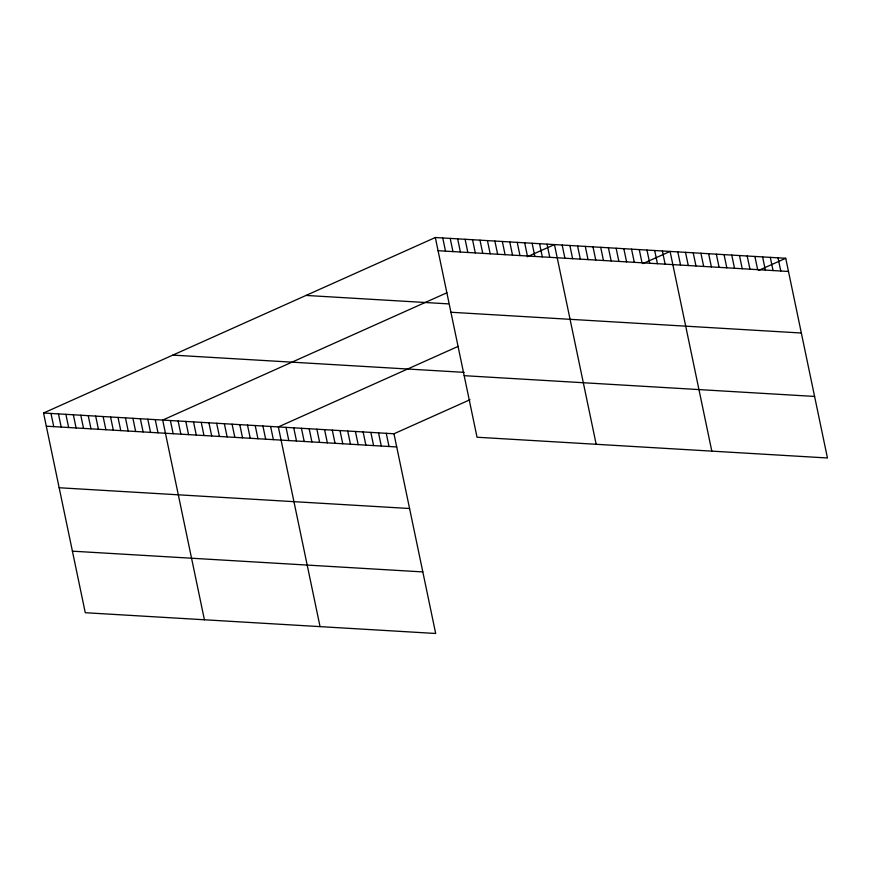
<?xml version="1.0" encoding="UTF-8"?>
<svg xmlns="http://www.w3.org/2000/svg" width="871" height="871" viewBox="0 0 871 871"><rect width="100%" height="100%" fill="white"/><g stroke="black" fill="none" stroke-linecap="round" stroke-linejoin="round"><path stroke-width="1.31" d="M43.55 413.017L393.964 433.769L435.685 633.478L85.271 612.716L43.55 413.017L435.315 237.522L785.729 258.284L827.45 457.983L477.036 437.231L435.315 237.522M446.899 292.765L162.692 420.072L204.413 619.771M527.293 256.749L554.457 244.588L596.178 444.286M458.179 346.364L278.328 426.921L320.049 626.619M642.929 263.597L670.093 251.436L711.814 451.134M393.964 433.769L470.013 399.713M758.576 270.446L785.729 258.284M438.069 250.706L788.484 271.469M306.026 295.432L448.304 303.87M450.928 312.254L801.342 333.016M172.828 355.107L464.145 372.363M464.178 375.673L814.592 396.436M46.305 426.191L396.719 446.954M59.163 487.749L409.577 508.512M72.413 551.169L422.827 571.92M778.021 257.827L780.775 271.012M770.312 257.37L773.067 270.554M762.604 256.912L765.359 270.097M754.896 256.455L757.65 269.64M747.187 255.998L749.942 269.183M739.479 255.541L742.234 268.725M731.771 255.083L734.514 268.268M724.051 254.626L726.806 267.811M716.343 254.169L719.098 267.353M708.635 253.722L711.389 266.896M700.926 253.265L703.681 266.439M693.218 252.808L695.973 265.982M685.51 252.35L688.264 265.524M677.801 251.893L680.556 265.067M662.385 250.979L665.139 264.153M654.676 250.521L657.431 263.695M646.968 250.064L649.722 263.249M639.26 249.607L642.014 262.792M631.551 249.15L634.295 262.334M623.832 248.692L626.587 261.877M616.124 248.235L618.878 261.42M608.415 247.778L611.17 260.962M600.707 247.32L603.461 260.505M592.999 246.863L595.753 260.048M585.29 246.406L588.045 259.591M577.582 245.949L580.336 259.133M569.874 245.491L572.628 258.676M562.165 245.045L564.92 258.219M547.01 244.141L549.764 257.326M539.563 243.706L542.317 256.88M532.116 243.259L534.87 256.444M524.669 242.824L527.423 255.998M517.222 242.378L519.976 255.562M509.775 241.931L512.529 255.116M502.327 241.496L505.082 254.68M494.88 241.049L497.635 254.234M487.433 240.614L490.188 253.799M479.986 240.167L482.741 253.352M472.539 239.732L475.294 252.906M465.103 239.285L467.847 252.47M457.656 238.85L460.4 252.024M450.209 238.404L452.964 251.588M442.762 237.968L445.517 251.142M386.256 433.323L389.01 446.496M378.547 432.865L381.302 446.039M370.839 432.408L373.594 445.582M363.131 431.951L365.885 445.125M355.422 431.493L358.177 444.667M347.714 431.036L350.469 444.21M340.006 430.579L342.76 443.753M332.297 430.122L335.052 443.295M324.589 429.664L327.344 442.849M316.881 429.207L319.624 442.392M309.172 428.75L311.916 441.935M301.453 428.292L304.208 441.477M293.745 427.835L296.499 441.02M286.036 427.378L288.791 440.563M270.62 426.463L273.374 439.648M262.911 426.006L265.666 439.191M255.203 425.549L257.958 438.734M247.495 425.092L250.249 438.276M239.786 424.645L242.541 437.819M232.078 424.188L234.832 437.362M224.37 423.731L227.124 436.904M216.661 423.273L219.405 436.447M208.942 422.816L211.697 435.99M201.234 422.359L203.988 435.533M193.525 421.902L196.28 435.075M185.817 421.444L188.572 434.618M178.109 420.987L180.863 434.172M170.4 420.53L173.155 433.714M155.245 419.637L157.999 432.811M147.798 419.191L150.552 432.375M140.351 418.744L143.105 431.929M132.904 418.309L135.658 431.493M125.457 417.862L128.211 431.047M118.01 417.427L120.764 430.612M110.563 416.98L113.317 430.165M103.126 416.545L105.87 429.719M95.679 416.098L98.423 429.283M88.232 415.663L90.987 428.837M80.785 415.217L83.54 428.401M73.338 414.781L76.093 427.955M65.891 414.335L68.646 427.519M58.444 413.899L61.199 427.073M50.997 413.453L53.752 426.638"/></g></svg>
